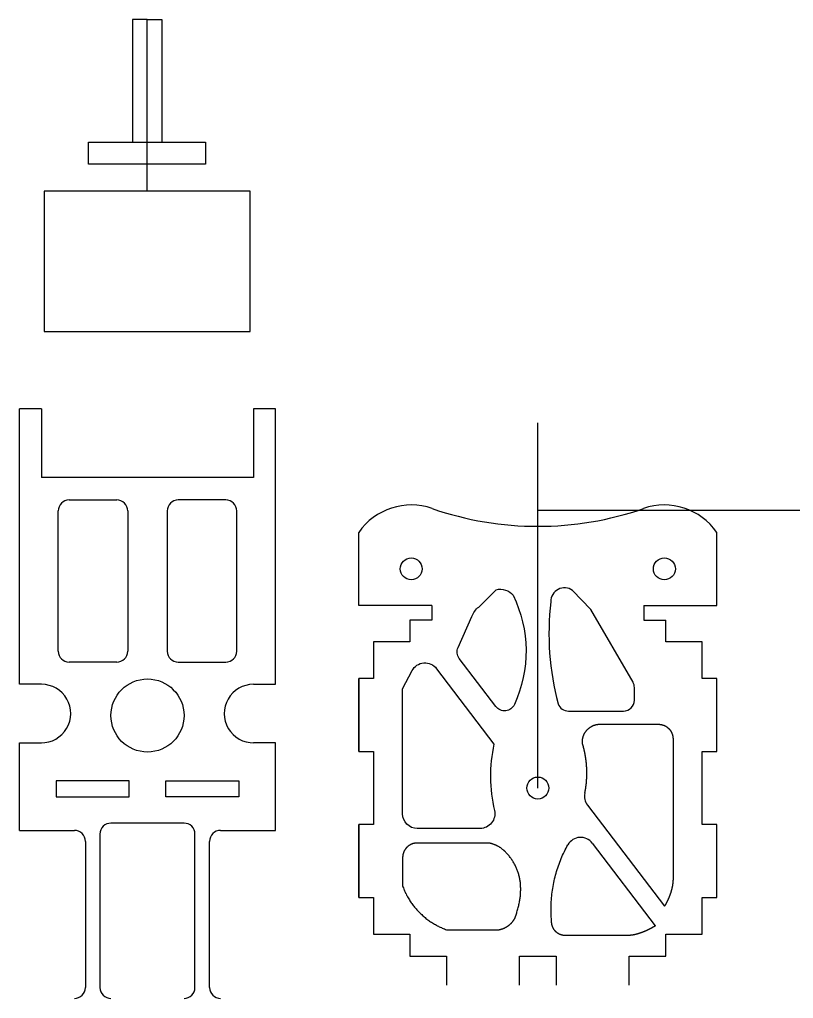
# Model space of a CAD drawing. Header units: millimetres. Extents: x 864 to 2914, y 1502 to 2002.
# Drawn here: x 2702.1 to 2808, y 1803.2 to 1937.2 of the extents above; entities that cross this region are included whole.
import ezdxf

# ---------------------------------------------------------------- set-up
doc = ezdxf.new("R2010")
doc.units = ezdxf.units.MM
doc.layers.add('1.5mm碳板', color=114, linetype='Continuous')
doc.layers.add('2mm航空层板', color=2, linetype='Continuous')

msp = doc.modelspace()

# ---------------------------------------------------------------- linework, layer by layer
for p, q in [((2719.52, 1937.17), (2717.52, 1937.17)), ((2717.52, 1937.17), (2717.52, 1920.37)), ((2719.52, 1913.67), (2719.52, 1937.17)), ((2719.52, 1920.37), (2719.52, 1937.17)), ((2719.52, 1937.17), (2721.52, 1937.17)), ((2721.52, 1937.17), (2721.52, 1920.37)), ((2711.52, 1917.37), (2711.52, 1920.37)), ((2711.52, 1920.37), (2719.52, 1920.37)), ((2719.52, 1913.67), (2719.52, 1920.37)), ((2719.52, 1920.37), (2727.52, 1920.37)), ((2727.52, 1920.37), (2727.52, 1917.37)), ((2727.52, 1917.37), (2711.52, 1917.37)), ((2733.62, 1913.67), (2705.42, 1913.67)), ((2705.42, 1913.67), (2705.42, 1894.47)), ((2733.62, 1913.67), (2719.52, 1913.67)), ((2733.62, 1894.47), (2733.62, 1913.67)), ((2705.42, 1894.47), (2733.62, 1894.47)), ((2772.98, 1831.98), (2772.98, 1881.98))]:
    msp.add_line(p, q)
at = {"layer": '1.5mm碳板'}
msp.add_line((2824.51, 1869.97), (2772.98, 1869.97), dxfattribs=at)
at = {"layer": '2mm航空层板'}
for p, q in [((2702.07, 1846.18), (2702.07, 1883.91)), ((2705.07, 1883.91), (2702.07, 1883.91)), ((2705.07, 1883.91), (2705.07, 1874.51)), ((2737.07, 1883.91), (2734.07, 1883.91)), ((2734.07, 1883.91), (2734.07, 1874.51)), ((2737.07, 1846.18), (2737.07, 1883.91)), ((2734.07, 1874.51), (2705.07, 1874.51)), ((2708.86, 1871.41), (2715.36, 1871.41)), ((2730.28, 1871.41), (2723.78, 1871.41)), ((2707.36, 1850.71), (2707.36, 1869.91)), ((2716.86, 1869.91), (2716.86, 1850.71)), ((2722.28, 1869.91), (2722.28, 1850.71)), ((2731.78, 1850.71), (2731.78, 1869.91)), ((2748.48, 1856.98), (2748.48, 1866.98)), ((2748.48, 1856.98), (2748.48, 1866.98)), ((2797.48, 1856.98), (2797.48, 1866.98)), ((2702.07, 1856.18), (2702.07, 1856.18)), ((2702.07, 1856.18), (2702.07, 1856.18)), ((2737.07, 1856.18), (2737.07, 1856.18)), ((2758.48, 1856.98), (2748.48, 1856.98)), ((2758.48, 1856.98), (2758.48, 1854.98)), ((2787.48, 1856.98), (2797.48, 1856.98)), ((2787.48, 1856.98), (2787.48, 1854.98)), ((2758.48, 1854.98), (2755.48, 1854.98)), ((2755.48, 1854.98), (2755.48, 1851.98)), ((2787.48, 1854.98), (2790.48, 1854.98)), ((2790.48, 1851.98), (2790.48, 1854.98)), ((2755.48, 1851.98), (2750.48, 1851.98)), ((2750.48, 1851.98), (2750.48, 1846.98)), ((2795.48, 1851.98), (2790.48, 1851.98)), ((2795.48, 1846.98), (2795.48, 1851.98)), ((2715.36, 1849.21), (2708.86, 1849.21)), ((2723.78, 1849.21), (2730.28, 1849.21)), ((2748.48, 1836.98), (2748.48, 1846.98)), ((2750.48, 1846.98), (2748.48, 1846.98)), ((2748.48, 1846.98), (2748.48, 1836.98)), ((2797.48, 1846.98), (2795.48, 1846.98)), ((2797.48, 1836.98), (2797.48, 1846.98)), ((2705.07, 1846.18), (2702.07, 1846.18)), ((2734.07, 1846.18), (2737.07, 1846.18)), ((2702.07, 1826.18), (2702.07, 1838.19)), ((2702.07, 1838.19), (2705.07, 1838.19)), ((2737.07, 1838.19), (2734.07, 1838.19)), ((2737.07, 1826.18), (2737.07, 1838.19)), ((2748.48, 1836.98), (2750.48, 1836.98)), ((2750.48, 1836.98), (2750.48, 1826.98)), ((2795.48, 1826.98), (2795.48, 1836.98)), ((2795.48, 1836.98), (2797.48, 1836.98)), ((2779.78, 1829.65), (2790.3, 1815.79)), ((2724.57, 1827.18), (2714.57, 1827.18)), ((2748.48, 1816.98), (2748.48, 1826.98)), ((2750.48, 1826.98), (2748.48, 1826.98)), ((2748.48, 1826.98), (2748.48, 1816.98)), ((2797.48, 1826.98), (2795.48, 1826.98)), ((2797.48, 1816.98), (2797.48, 1826.98)), ((2702.07, 1826.18), (2709.57, 1826.18)), ((2713.07, 1825.68), (2713.07, 1804.68)), ((2726.07, 1804.68), (2726.07, 1825.68)), ((2729.57, 1826.18), (2737.07, 1826.18)), ((2711.07, 1824.68), (2711.07, 1804.68)), ((2728.07, 1804.68), (2728.07, 1824.68)), ((2780.43, 1824.44), (2789.03, 1813.1)), ((2748.48, 1816.98), (2750.48, 1816.98)), ((2750.48, 1816.98), (2750.48, 1811.98)), ((2795.48, 1811.98), (2795.48, 1816.98)), ((2795.48, 1816.98), (2797.48, 1816.98)), ((2750.48, 1811.98), (2755.48, 1811.98)), ((2755.48, 1811.98), (2755.48, 1808.98)), ((2790.48, 1808.98), (2790.48, 1811.98)), ((2790.48, 1811.98), (2795.48, 1811.98)), ((2755.48, 1808.98), (2760.48, 1808.98)), ((2760.48, 1808.98), (2760.48, 1804.98)), ((2770.48, 1804.98), (2770.48, 1808.98)), ((2770.48, 1808.98), (2775.48, 1808.98)), ((2775.48, 1808.98), (2775.48, 1804.98)), ((2785.48, 1804.98), (2785.48, 1808.98)), ((2785.48, 1808.98), (2790.48, 1808.98))]:
    msp.add_line(p, q, dxfattribs=at)
for points in [[(2762.06, 1851.24), (2763.97, 1855.48, -0.14107), (2764.9, 1856.76), (2767.3, 1859.13, -0.299956), (2769.6, 1858.36, -0.224333), (2769.78, 1843.42, -0.566928), (2767.24, 1843.14), (2762.23, 1849.73, -0.274639)], [(2784.71, 1842.51, 0.414214), (2786.19, 1844), (2786.19, 1845.75, 0.124665), (2786.01, 1846.46), (2780.23, 1856.44), (2777.73, 1859.03, 0.620904), (2774.76, 1857.48, 0.09486), (2775.77, 1843.5, 0.317918), (2777.17, 1842.51)]]:
    msp.add_lwpolyline(points, format="xyb", close=True, dxfattribs=at)
msp.add_lwpolyline([(2766.98, 1837.99, 0.111225), (2767.04, 1828.9, -0.482738), (2765.09, 1826.45), (2756.48, 1826.45, -0.414214), (2754.48, 1828.45), (2754.48, 1845.58), (2755.77, 1848.05, -0.549131), (2759.14, 1848.32), (2766.98, 1837.99)], format="xyb", dxfattribs=at)
for points in [[(2707.07, 1832.98), (2707.07, 1830.78), (2717.07, 1830.78), (2717.07, 1832.98)], [(2732.07, 1832.98), (2732.07, 1830.78), (2722.07, 1830.78), (2722.07, 1832.98)]]:
    msp.add_lwpolyline(points, close=True, dxfattribs=at)
for points in [[(2779.08, 1838.11, 0), (2779.08, 1838.14, 0), (2779.08, 1838.17, 0), (2779.08, 1838.21, 0), (2779.08, 1838.24, 0), (2779.08, 1838.27, 0), (2779.08, 1838.31, 0), (2779.08, 1838.34, 0), (2779.08, 1838.37, 0), (2779.08, 1838.41, 0), (2779.08, 1838.44, 0), (2779.08, 1838.47, 0), (2779.09, 1838.51, 0), (2779.09, 1838.54, 0), (2779.09, 1838.57, 0), (2779.1, 1838.61, 0), (2779.1, 1838.64, 0), (2779.11, 1838.68, 0), (2779.11, 1838.71, 0), (2779.12, 1838.75, 0), (2779.13, 1838.78, 0), (2779.13, 1838.81, 0), (2779.14, 1838.85, 0), (2779.15, 1838.88, 0), (2779.16, 1838.92, 0), (2779.17, 1838.95, 0), (2779.18, 1838.99, 0), (2779.19, 1839.02, 0), (2779.2, 1839.06, 0), (2779.21, 1839.09, 0), (2779.23, 1839.12, 0), (2779.24, 1839.16, 0), (2779.25, 1839.19, 0), (2779.27, 1839.23, 0), (2779.28, 1839.26, 0), (2779.29, 1839.29, 0), (2779.31, 1839.33, 0), (2779.33, 1839.36, 0), (2779.34, 1839.39, 0), (2779.36, 1839.42, 0), (2779.38, 1839.46, 0), (2779.39, 1839.49, 0), (2779.41, 1839.52, 0), (2779.43, 1839.55, 0), (2779.45, 1839.59, 0), (2779.47, 1839.62, 0), (2779.49, 1839.65, 0), (2779.51, 1839.68, 0), (2779.54, 1839.71, 0), (2779.56, 1839.74, 0), (2779.58, 1839.77, 0), (2779.6, 1839.8, 0), (2779.63, 1839.83, 0), (2779.65, 1839.86, 0), (2779.67, 1839.89, 0), (2779.7, 1839.91, 0), (2779.72, 1839.94, 0), (2779.75, 1839.97, 0), (2779.78, 1840, 0), (2779.8, 1840.02, 0), (2779.83, 1840.05, 0), (2779.86, 1840.07, 0), (2779.88, 1840.1, 0), (2779.91, 1840.12, 0), (2779.94, 1840.15, 0), (2779.97, 1840.17, 0), (2780, 1840.19, 0), (2780.03, 1840.22, 0), (2780.06, 1840.24, 0), (2780.09, 1840.26, 0), (2780.12, 1840.28, 0), (2780.15, 1840.3, 0), (2780.18, 1840.32, 0), (2780.21, 1840.34, 0), (2780.24, 1840.36, 0), (2780.27, 1840.38, 0), (2780.3, 1840.4, 0), (2780.33, 1840.42, 0), (2780.37, 1840.44, 0), (2780.4, 1840.45, 0), (2780.43, 1840.47, 0), (2780.46, 1840.48, 0), (2780.49, 1840.5, 0), (2780.53, 1840.51, 0), (2780.56, 1840.53, 0), (2780.59, 1840.54, 0), (2780.62, 1840.55, 0), (2780.66, 1840.57, 0), (2780.69, 1840.58, 0), (2780.72, 1840.59, 0), (2780.76, 1840.6, 0), (2780.79, 1840.61, 0), (2780.82, 1840.62, 0), (2780.86, 1840.63, 0), (2780.89, 1840.64, 0), (2780.92, 1840.65, 0), (2780.95, 1840.66, 0), (2780.99, 1840.66, 0), (2781.02, 1840.67, 0), (2781.05, 1840.68, 0), (2781.08, 1840.68, 0), (2781.12, 1840.69, 0), (2781.15, 1840.69, 0), (2781.18, 1840.7, 0), (2781.21, 1840.7, 0), (2781.25, 1840.71, 0), (2781.28, 1840.71, 0), (2781.35, 1840.71, 0), (2781.47, 1840.71, 0), (2781.59, 1840.71, 0), (2781.71, 1840.71, 0), (2781.83, 1840.71, 0), (2781.95, 1840.71, 0), (2782.07, 1840.71, 0), (2782.19, 1840.71, 0), (2782.31, 1840.71, 0), (2782.43, 1840.71, 0), (2782.55, 1840.71, 0), (2782.67, 1840.71, 0), (2782.78, 1840.71, 0), (2782.9, 1840.71, 0), (2783.02, 1840.71, 0), (2783.14, 1840.71, 0), (2783.26, 1840.71, 0), (2783.38, 1840.71, 0), (2783.5, 1840.71, 0), (2783.62, 1840.71, 0), (2783.74, 1840.71, 0), (2783.86, 1840.71, 0), (2783.98, 1840.71, 0), (2784.1, 1840.71, 0), (2784.22, 1840.71, 0), (2784.34, 1840.71, 0), (2784.46, 1840.71, 0), (2784.58, 1840.71, 0), (2784.7, 1840.71, 0), (2784.81, 1840.71, 0), (2784.93, 1840.71, 0), (2785.05, 1840.71, 0), (2785.17, 1840.71, 0), (2785.29, 1840.71, 0), (2785.41, 1840.71, 0), (2785.53, 1840.71, 0), (2785.65, 1840.71, 0), (2785.77, 1840.71, 0), (2785.89, 1840.71, 0), (2786.01, 1840.71, 0), (2786.13, 1840.71, 0), (2786.25, 1840.71, 0), (2786.37, 1840.71, 0), (2786.49, 1840.71, 0), (2786.61, 1840.71, 0), (2786.73, 1840.71, 0), (2786.85, 1840.71, 0), (2786.96, 1840.71, 0), (2787.08, 1840.71, 0), (2787.2, 1840.71, 0), (2787.32, 1840.71, 0), (2787.44, 1840.71, 0), (2787.56, 1840.71, 0), (2787.68, 1840.71, 0), (2787.8, 1840.71, 0), (2787.92, 1840.71, 0), (2788.04, 1840.71, 0), (2788.16, 1840.71, 0), (2788.28, 1840.71, 0), (2788.4, 1840.71, 0), (2788.52, 1840.71, 0), (2788.64, 1840.71, 0), (2788.76, 1840.71, 0), (2788.88, 1840.71, 0), (2789, 1840.71, 0), (2789.11, 1840.71, 0), (2789.23, 1840.71, 0), (2789.35, 1840.71, 0), (2789.47, 1840.71, 0), (2789.51, 1840.71, 0), (2789.53, 1840.71, 0), (2789.56, 1840.71, 0), (2789.59, 1840.71, 0), (2789.62, 1840.71, 0), (2789.65, 1840.71, 0), (2789.68, 1840.7, 0), (2789.71, 1840.7, 0), (2789.74, 1840.7, 0), (2789.76, 1840.69, 0), (2789.79, 1840.69, 0), (2789.82, 1840.68, 0), (2789.85, 1840.68, 0), (2789.88, 1840.67, 0), (2789.91, 1840.67, 0), (2789.94, 1840.66, 0), (2789.97, 1840.65, 0), (2789.99, 1840.64, 0), (2790.02, 1840.64, 0), (2790.05, 1840.63, 0), (2790.08, 1840.62, 0), (2790.11, 1840.61, 0), (2790.14, 1840.6, 0), (2790.16, 1840.59, 0), (2790.19, 1840.58, 0), (2790.22, 1840.57, 0), (2790.25, 1840.56, 0), (2790.27, 1840.55, 0), (2790.3, 1840.54, 0), (2790.33, 1840.52, 0), (2790.35, 1840.51, 0), (2790.38, 1840.5, 0), (2790.41, 1840.48, 0), (2790.43, 1840.47, 0), (2790.46, 1840.46, 0), (2790.48, 1840.44, 0), (2790.51, 1840.43, 0), (2790.53, 1840.41, 0), (2790.56, 1840.4, 0), (2790.58, 1840.38, 0), (2790.61, 1840.36, 0), (2790.63, 1840.35, 0), (2790.66, 1840.33, 0), (2790.68, 1840.31, 0), (2790.7, 1840.29, 0), (2790.72, 1840.28, 0), (2790.75, 1840.26, 0), (2790.77, 1840.24, 0), (2790.79, 1840.22, 0), (2790.81, 1840.2, 0), (2790.83, 1840.18, 0), (2790.86, 1840.16, 0), (2790.88, 1840.14, 0), (2790.9, 1840.12, 0), (2790.92, 1840.1, 0), (2790.94, 1840.08, 0), (2790.96, 1840.06, 0), (2790.97, 1840.04, 0), (2790.99, 1840.02, 0), (2791.01, 1840, 0), (2791.03, 1839.97, 0), (2791.05, 1839.95, 0), (2791.07, 1839.93, 0), (2791.08, 1839.91, 0), (2791.1, 1839.88, 0), (2791.12, 1839.86, 0), (2791.13, 1839.83, 0), (2791.15, 1839.81, 0), (2791.17, 1839.79, 0), (2791.18, 1839.76, 0), (2791.2, 1839.74, 0), (2791.21, 1839.71, 0), (2791.23, 1839.68, 0), (2791.24, 1839.66, 0), (2791.25, 1839.63, 0), (2791.27, 1839.61, 0), (2791.28, 1839.58, 0), (2791.29, 1839.55, 0), (2791.31, 1839.53, 0), (2791.32, 1839.5, 0), (2791.33, 1839.47, 0), (2791.34, 1839.44, 0), (2791.35, 1839.42, 0), (2791.36, 1839.39, 0), (2791.37, 1839.36, 0), (2791.38, 1839.33, 0), (2791.39, 1839.3, 0), (2791.4, 1839.28, 0), (2791.41, 1839.25, 0), (2791.41, 1839.22, 0), (2791.42, 1839.19, 0), (2791.43, 1839.16, 0), (2791.43, 1839.13, 0), (2791.44, 1839.11, 0), (2791.45, 1839.08, 0), (2791.45, 1839.05, 0), (2791.46, 1839.02, 0), (2791.46, 1838.99, 0), (2791.46, 1838.96, 0), (2791.47, 1838.93, 0), (2791.47, 1838.9, 0), (2791.47, 1838.87, 0), (2791.47, 1838.85, 0), (2791.48, 1838.82, 0), (2791.48, 1838.79, 0), (2791.48, 1838.76, 0), (2791.48, 1838.73, 0), (2791.48, 1838.62, 0), (2791.48, 1838.34, 0), (2791.48, 1838.06, 0), (2791.48, 1837.78, 0), (2791.48, 1837.5, 0), (2791.48, 1837.22, 0), (2791.48, 1836.94, 0), (2791.48, 1836.66, 0), (2791.48, 1836.38, 0), (2791.48, 1836.1, 0), (2791.48, 1835.82, 0), (2791.48, 1835.54, 0), (2791.48, 1835.26, 0), (2791.48, 1834.98, 0), (2791.48, 1834.71, 0), (2791.48, 1834.43, 0), (2791.48, 1834.15, 0), (2791.48, 1833.87, 0), (2791.48, 1833.59, 0), (2791.48, 1833.31, 0), (2791.48, 1833.03, 0), (2791.48, 1832.75, 0), (2791.48, 1832.47, 0), (2791.48, 1832.19, 0), (2791.48, 1831.91, 0), (2791.48, 1831.63, 0), (2791.48, 1831.35, 0), (2791.48, 1831.07, 0), (2791.48, 1830.79, 0), (2791.48, 1830.51, 0), (2791.48, 1830.23, 0), (2791.48, 1829.95, 0), (2791.48, 1829.67, 0), (2791.48, 1829.39, 0), (2791.48, 1829.11, 0), (2791.48, 1828.83, 0), (2791.48, 1828.55, 0), (2791.48, 1828.27, 0), (2791.48, 1827.99, 0), (2791.48, 1827.71, 0), (2791.48, 1827.43, 0), (2791.48, 1827.15, 0), (2791.48, 1826.87, 0), (2791.48, 1826.59, 0), (2791.48, 1826.31, 0), (2791.48, 1826.03, 0), (2791.48, 1825.75, 0), (2791.48, 1825.47, 0), (2791.48, 1825.2, 0), (2791.48, 1824.92, 0), (2791.48, 1824.64, 0), (2791.48, 1824.36, 0), (2791.48, 1824.08, 0), (2791.48, 1823.8, 0), (2791.48, 1823.52, 0), (2791.48, 1823.24, 0), (2791.48, 1822.96, 0), (2791.48, 1822.68, 0), (2791.48, 1822.4, 0), (2791.48, 1822.12, 0), (2791.48, 1821.84, 0), (2791.48, 1821.56, 0), (2791.48, 1821.28, 0), (2791.48, 1821, 0), (2791.48, 1820.72, 0), (2791.48, 1820.44, 0), (2791.48, 1820.16, 0), (2791.48, 1819.88, 0), (2791.48, 1819.6, 0), (2791.48, 1819.54, 0), (2791.48, 1819.52, 0), (2791.48, 1819.51, 0), (2791.48, 1819.49, 0), (2791.48, 1819.48, 0), (2791.48, 1819.46, 0), (2791.48, 1819.45, 0), (2791.48, 1819.43, 0), (2791.48, 1819.42, 0), (2791.48, 1819.41, 0), (2791.48, 1819.39, 0), (2791.48, 1819.38, 0), (2791.48, 1819.36, 0), (2791.48, 1819.35, 0), (2791.47, 1819.33, 0), (2791.47, 1819.32, 0), (2791.47, 1819.3, 0), (2791.47, 1819.29, 0), (2791.47, 1819.27, 0), (2791.47, 1819.26, 0), (2791.47, 1819.25, 0), (2791.47, 1819.23, 0), (2791.47, 1819.22, 0), (2791.47, 1819.2, 0), (2791.47, 1819.19, 0), (2791.47, 1819.17, 0), (2791.46, 1819.16, 0), (2791.46, 1819.14, 0), (2791.46, 1819.13, 0), (2791.46, 1819.11, 0), (2791.46, 1819.1, 0), (2791.46, 1819.08, 0), (2791.46, 1819.07, 0), (2791.46, 1819.06, 0), (2791.45, 1819.04, 0), (2791.45, 1819.03, 0), (2791.45, 1819.01, 0), (2791.45, 1819, 0), (2791.45, 1818.98, 0), (2791.45, 1818.97, 0), (2791.45, 1818.95, 0), (2791.44, 1818.94, 0), (2791.44, 1818.92, 0), (2791.44, 1818.91, 0), (2791.44, 1818.9, 0), (2791.44, 1818.88, 0), (2791.44, 1818.87, 0), (2791.43, 1818.85, 0), (2791.43, 1818.84, 0), (2791.43, 1818.82, 0), (2791.43, 1818.81, 0), (2791.43, 1818.79, 0), (2791.42, 1818.78, 0), (2791.42, 1818.76, 0), (2791.42, 1818.75, 0), (2791.42, 1818.74, 0), (2791.42, 1818.72, 0), (2791.41, 1818.71, 0), (2791.41, 1818.69, 0), (2791.41, 1818.68, 0), (2791.41, 1818.66, 0), (2791.4, 1818.65, 0), (2791.4, 1818.63, 0), (2791.4, 1818.62, 0), (2791.4, 1818.61, 0), (2791.39, 1818.59, 0), (2791.39, 1818.58, 0), (2791.39, 1818.56, 0), (2791.39, 1818.55, 0), (2791.38, 1818.53, 0), (2791.38, 1818.52, 0), (2791.38, 1818.5, 0), (2791.38, 1818.49, 0), (2791.37, 1818.48, 0), (2791.37, 1818.46, 0), (2791.37, 1818.45, 0), (2791.36, 1818.43, 0), (2791.36, 1818.42, 0), (2791.36, 1818.4, 0), (2791.36, 1818.39, 0), (2791.35, 1818.37, 0), (2791.35, 1818.36, 0), (2791.35, 1818.35, 0), (2791.34, 1818.33, 0), (2791.34, 1818.32, 0), (2791.34, 1818.3, 0), (2791.33, 1818.29, 0), (2791.33, 1818.27, 0), (2791.33, 1818.26, 0), (2791.32, 1818.24, 0), (2791.32, 1818.23, 0), (2791.32, 1818.22, 0), (2791.31, 1818.2, 0), (2791.31, 1818.19, 0), (2791.31, 1818.17, 0), (2791.3, 1818.16, 0), (2791.3, 1818.14, 0), (2791.3, 1818.13, 0), (2791.29, 1818.12, 0), (2791.29, 1818.1, 0), (2791.29, 1818.09, 0), (2791.28, 1818.07, 0), (2791.28, 1818.06, 0), (2791.27, 1818.04, 0), (2791.27, 1818.03, 0), (2791.27, 1818.02, 0), (2791.26, 1818, 0), (2791.26, 1817.99, 0), (2791.25, 1817.97, 0), (2791.25, 1817.96, 0), (2791.25, 1817.94, 0), (2791.24, 1817.93, 0), (2791.24, 1817.92, 0), (2791.23, 1817.9, 0), (2791.23, 1817.89, 0), (2791.23, 1817.87, 0), (2791.22, 1817.86, 0), (2791.22, 1817.84, 0), (2791.21, 1817.83, 0), (2791.21, 1817.82, 0), (2791.21, 1817.8, 0), (2791.2, 1817.79, 0), (2791.2, 1817.77, 0), (2791.19, 1817.76, 0), (2791.19, 1817.74, 0), (2791.18, 1817.73, 0), (2791.18, 1817.72, 0), (2791.17, 1817.7, 0), (2791.17, 1817.69, 0), (2791.17, 1817.67, 0), (2791.16, 1817.66, 0), (2791.16, 1817.65, 0), (2791.15, 1817.63, 0), (2791.15, 1817.62, 0), (2791.14, 1817.6, 0), (2791.14, 1817.59, 0), (2791.13, 1817.57, 0), (2791.13, 1817.56, 0), (2791.12, 1817.55, 0), (2791.12, 1817.53, 0), (2791.11, 1817.52, 0), (2791.11, 1817.5, 0), (2791.1, 1817.49, 0), (2791.1, 1817.48, 0), (2791.09, 1817.46, 0), (2791.09, 1817.45, 0), (2791.08, 1817.43, 0), (2791.08, 1817.42, 0), (2791.07, 1817.41, 0), (2791.07, 1817.39, 0), (2791.06, 1817.38, 0), (2791.06, 1817.36, 0), (2791.05, 1817.35, 0), (2791.05, 1817.34, 0), (2791.04, 1817.32, 0), (2791.04, 1817.31, 0), (2791.03, 1817.29, 0), (2791.03, 1817.28, 0), (2791.02, 1817.27, 0), (2791.02, 1817.25, 0), (2791.01, 1817.24, 0), (2791.01, 1817.22, 0), (2791, 1817.21, 0), (2791, 1817.2, 0), (2790.99, 1817.18, 0), (2790.98, 1817.17, 0), (2790.98, 1817.16, 0), (2790.97, 1817.14, 0), (2790.97, 1817.13, 0), (2790.96, 1817.11, 0), (2790.96, 1817.1, 0), (2790.95, 1817.09, 0), (2790.95, 1817.07, 0), (2790.94, 1817.06, 0), (2790.93, 1817.04, 0), (2790.93, 1817.03, 0), (2790.92, 1817.02, 0), (2790.92, 1817, 0), (2790.91, 1816.99, 0), (2790.91, 1816.98, 0), (2790.9, 1816.96, 0), (2790.89, 1816.95, 0), (2790.89, 1816.93, 0), (2790.88, 1816.92, 0), (2790.88, 1816.91, 0), (2790.87, 1816.89, 0), (2790.86, 1816.88, 0), (2790.86, 1816.87, 0), (2790.85, 1816.85, 0), (2790.85, 1816.84, 0), (2790.84, 1816.83, 0), (2790.83, 1816.81, 0), (2790.83, 1816.8, 0), (2790.82, 1816.78, 0), (2790.82, 1816.77, 0), (2790.81, 1816.76, 0), (2790.8, 1816.74, 0), (2790.8, 1816.73, 0), (2790.79, 1816.72, 0), (2790.78, 1816.7, 0), (2790.78, 1816.69, 0), (2790.77, 1816.68, 0), (2790.77, 1816.66, 0), (2790.76, 1816.65, 0), (2790.75, 1816.64, 0), (2790.75, 1816.62, 0), (2790.74, 1816.61, 0), (2790.73, 1816.59, 0), (2790.73, 1816.58, 0), (2790.72, 1816.57, 0), (2790.71, 1816.55, 0), (2790.71, 1816.54, 0), (2790.7, 1816.53, 0), (2790.69, 1816.51, 0), (2790.69, 1816.5, 0), (2790.68, 1816.49, 0), (2790.68, 1816.47, 0), (2790.67, 1816.46, 0), (2790.66, 1816.45, 0), (2790.66, 1816.43, 0), (2790.65, 1816.42, 0), (2790.64, 1816.41, 0), (2790.64, 1816.39, 0), (2790.63, 1816.38, 0), (2790.62, 1816.37, 0), (2790.61, 1816.35, 0), (2790.61, 1816.34, 0), (2790.6, 1816.33, 0), (2790.59, 1816.31, 0), (2790.59, 1816.3, 0), (2790.58, 1816.29, 0), (2790.57, 1816.28, 0), (2790.57, 1816.26, 0), (2790.56, 1816.25, 0), (2790.55, 1816.24, 0), (2790.55, 1816.22, 0), (2790.54, 1816.21, 0), (2790.53, 1816.2, 0), (2790.53, 1816.18, 0), (2790.52, 1816.17, 0), (2790.51, 1816.16, 0), (2790.5, 1816.14, 0), (2790.5, 1816.13, 0), (2790.49, 1816.12, 0), (2790.48, 1816.1, 0), (2790.48, 1816.09, 0), (2790.47, 1816.08, 0), (2790.46, 1816.07, 0), (2790.45, 1816.05, 0), (2790.45, 1816.04, 0), (2790.44, 1816.03, 0), (2790.43, 1816.01, 0), (2790.43, 1816, 0), (2790.42, 1815.99, 0), (2790.41, 1815.98, 0), (2790.4, 1815.96, 0), (2790.4, 1815.95, 0), (2790.39, 1815.94, 0), (2790.38, 1815.92, 0), (2790.37, 1815.91, 0), (2790.37, 1815.9, 0), (2790.36, 1815.89, 0), (2790.35, 1815.87, 0), (2790.34, 1815.86, 0), (2790.34, 1815.85, 0), (2790.33, 1815.83, 0), (2790.32, 1815.82, 0), (2790.3, 1815.79, 0)], [(2779.41, 1831.26, 0), (2779.42, 1831.31, 0), (2779.43, 1831.37, 0), (2779.44, 1831.42, 0), (2779.45, 1831.47, 0), (2779.46, 1831.53, 0), (2779.47, 1831.58, 0), (2779.48, 1831.64, 0), (2779.49, 1831.69, 0), (2779.5, 1831.75, 0), (2779.51, 1831.8, 0), (2779.52, 1831.86, 0), (2779.53, 1831.91, 0), (2779.54, 1831.97, 0), (2779.54, 1832.02, 0), (2779.55, 1832.08, 0), (2779.56, 1832.13, 0), (2779.57, 1832.18, 0), (2779.57, 1832.24, 0), (2779.58, 1832.29, 0), (2779.59, 1832.35, 0), (2779.59, 1832.4, 0), (2779.6, 1832.46, 0), (2779.61, 1832.51, 0), (2779.61, 1832.57, 0), (2779.62, 1832.62, 0), (2779.62, 1832.68, 0), (2779.63, 1832.73, 0), (2779.63, 1832.79, 0), (2779.64, 1832.84, 0), (2779.64, 1832.9, 0), (2779.65, 1832.95, 0), (2779.65, 1833.01, 0), (2779.66, 1833.07, 0), (2779.66, 1833.12, 0), (2779.66, 1833.18, 0), (2779.67, 1833.23, 0), (2779.67, 1833.29, 0), (2779.67, 1833.34, 0), (2779.67, 1833.4, 0), (2779.68, 1833.45, 0), (2779.68, 1833.51, 0), (2779.68, 1833.56, 0), (2779.68, 1833.62, 0), (2779.68, 1833.67, 0), (2779.69, 1833.73, 0), (2779.69, 1833.78, 0), (2779.69, 1833.84, 0), (2779.69, 1833.89, 0), (2779.69, 1833.95, 0), (2779.69, 1834, 0), (2779.69, 1834.06, 0), (2779.69, 1834.11, 0), (2779.69, 1834.17, 0), (2779.69, 1834.22, 0), (2779.69, 1834.28, 0), (2779.69, 1834.33, 0), (2779.68, 1834.39, 0), (2779.68, 1834.44, 0), (2779.68, 1834.5, 0), (2779.68, 1834.55, 0), (2779.68, 1834.61, 0), (2779.67, 1834.66, 0), (2779.67, 1834.72, 0), (2779.67, 1834.77, 0), (2779.67, 1834.83, 0), (2779.66, 1834.88, 0), (2779.66, 1834.94, 0), (2779.66, 1834.99, 0), (2779.65, 1835.05, 0), (2779.65, 1835.1, 0), (2779.64, 1835.15, 0), (2779.64, 1835.21, 0), (2779.63, 1835.26, 0), (2779.63, 1835.32, 0), (2779.62, 1835.37, 0), (2779.62, 1835.43, 0), (2779.61, 1835.48, 0), (2779.61, 1835.53, 0), (2779.6, 1835.59, 0), (2779.6, 1835.64, 0), (2779.59, 1835.7, 0), (2779.58, 1835.75, 0), (2779.58, 1835.8, 0), (2779.57, 1835.86, 0), (2779.56, 1835.91, 0), (2779.56, 1835.97, 0), (2779.55, 1836.02, 0), (2779.54, 1836.07, 0), (2779.53, 1836.13, 0), (2779.52, 1836.18, 0), (2779.52, 1836.23, 0), (2779.51, 1836.29, 0), (2779.5, 1836.34, 0), (2779.49, 1836.39, 0), (2779.48, 1836.45, 0), (2779.47, 1836.5, 0), (2779.46, 1836.55, 0), (2779.45, 1836.61, 0), (2779.44, 1836.66, 0), (2779.43, 1836.71, 0), (2779.42, 1836.77, 0), (2779.41, 1836.82, 0), (2779.4, 1836.87, 0), (2779.39, 1836.92, 0), (2779.38, 1836.98, 0), (2779.37, 1837.03, 0), (2779.35, 1837.08, 0), (2779.34, 1837.13, 0), (2779.33, 1837.19, 0), (2779.32, 1837.24, 0), (2779.31, 1837.29, 0), (2779.29, 1837.34, 0), (2779.28, 1837.39, 0), (2779.27, 1837.45, 0), (2779.25, 1837.5, 0), (2779.24, 1837.55, 0), (2779.23, 1837.6, 0), (2779.21, 1837.65, 0), (2779.2, 1837.7, 0), (2779.19, 1837.75, 0), (2779.17, 1837.81, 0), (2779.16, 1837.86, 0), (2779.14, 1837.91, 0), (2779.13, 1837.96, 0), (2779.11, 1838.01, 0), (2779.1, 1838.06, 0), (2779.08, 1838.11, 0)], [(2754.48, 1818.58, 0), (2754.53, 1818.44, 0), (2754.59, 1818.3, 0), (2754.64, 1818.16, 0), (2754.7, 1818.03, 0), (2754.76, 1817.89, 0), (2754.82, 1817.75, 0), (2754.89, 1817.61, 0), (2754.96, 1817.48, 0), (2755.03, 1817.34, 0), (2755.1, 1817.21, 0), (2755.17, 1817.08, 0), (2755.25, 1816.94, 0), (2755.33, 1816.81, 0), (2755.41, 1816.68, 0), (2755.49, 1816.55, 0), (2755.58, 1816.42, 0), (2755.67, 1816.29, 0), (2755.75, 1816.17, 0), (2755.85, 1816.04, 0), (2755.94, 1815.92, 0), (2756.03, 1815.79, 0), (2756.13, 1815.67, 0), (2756.23, 1815.55, 0), (2756.33, 1815.43, 0), (2756.44, 1815.32, 0), (2756.54, 1815.2, 0), (2756.65, 1815.09, 0), (2756.76, 1814.98, 0), (2756.87, 1814.87, 0), (2756.98, 1814.76, 0), (2757.09, 1814.65, 0), (2757.21, 1814.55, 0), (2757.32, 1814.44, 0), (2757.44, 1814.34, 0), (2757.56, 1814.24, 0), (2757.68, 1814.14, 0), (2757.81, 1814.05, 0), (2757.93, 1813.96, 0), (2758.05, 1813.86, 0), (2758.18, 1813.77, 0), (2758.31, 1813.69, 0), (2758.44, 1813.6, 0), (2758.57, 1813.52, 0), (2758.7, 1813.44, 0), (2758.83, 1813.36, 0), (2758.96, 1813.28, 0), (2759.1, 1813.21, 0), (2759.23, 1813.14, 0), (2759.37, 1813.07, 0), (2759.5, 1813, 0), (2759.64, 1812.93, 0), (2759.78, 1812.87, 0), (2759.91, 1812.81, 0), (2760.05, 1812.75, 0), (2760.19, 1812.69, 0), (2760.33, 1812.64, 0), (2760.47, 1812.59, 0), (2760.58, 1812.58, 0), (2760.69, 1812.58, 0), (2760.8, 1812.58, 0), (2760.91, 1812.58, 0), (2761.02, 1812.58, 0), (2761.13, 1812.58, 0), (2761.23, 1812.58, 0), (2761.34, 1812.58, 0), (2761.45, 1812.58, 0), (2761.56, 1812.58, 0), (2761.67, 1812.58, 0), (2761.78, 1812.58, 0), (2761.89, 1812.58, 0), (2762, 1812.58, 0), (2762.11, 1812.58, 0), (2762.22, 1812.58, 0), (2762.32, 1812.58, 0), (2762.43, 1812.58, 0), (2762.54, 1812.58, 0), (2762.65, 1812.58, 0), (2762.76, 1812.58, 0), (2762.87, 1812.58, 0), (2762.98, 1812.58, 0), (2763.09, 1812.58, 0), (2763.2, 1812.58, 0), (2763.31, 1812.58, 0), (2763.41, 1812.58, 0), (2763.52, 1812.58, 0), (2763.63, 1812.58, 0), (2763.74, 1812.58, 0), (2763.85, 1812.58, 0), (2763.96, 1812.58, 0), (2764.07, 1812.58, 0), (2764.18, 1812.58, 0), (2764.29, 1812.58, 0), (2764.4, 1812.58, 0), (2764.5, 1812.58, 0), (2764.61, 1812.58, 0), (2764.72, 1812.58, 0), (2764.83, 1812.58, 0), (2764.94, 1812.58, 0), (2765.05, 1812.58, 0), (2765.16, 1812.58, 0), (2765.27, 1812.58, 0), (2765.38, 1812.58, 0), (2765.49, 1812.58, 0), (2765.6, 1812.58, 0), (2765.7, 1812.58, 0), (2765.81, 1812.58, 0), (2765.92, 1812.58, 0), (2766.03, 1812.58, 0), (2766.14, 1812.58, 0), (2766.25, 1812.58, 0), (2766.36, 1812.58, 0), (2766.47, 1812.58, 0), (2766.58, 1812.58, 0), (2766.69, 1812.58, 0), (2766.79, 1812.58, 0), (2766.9, 1812.58, 0), (2767.01, 1812.58, 0), (2767.12, 1812.58, 0), (2767.23, 1812.58, 0), (2767.34, 1812.58, 0), (2767.45, 1812.58, 0), (2767.56, 1812.58, 0), (2767.63, 1812.59, 0), (2767.68, 1812.59, 0), (2767.72, 1812.6, 0), (2767.76, 1812.61, 0), (2767.81, 1812.62, 0), (2767.85, 1812.63, 0), (2767.89, 1812.64, 0), (2767.94, 1812.65, 0), (2767.98, 1812.66, 0), (2768.02, 1812.67, 0), (2768.06, 1812.69, 0), (2768.11, 1812.7, 0), (2768.15, 1812.72, 0), (2768.19, 1812.73, 0), (2768.24, 1812.75, 0), (2768.28, 1812.76, 0), (2768.32, 1812.78, 0), (2768.36, 1812.8, 0), (2768.41, 1812.82, 0), (2768.45, 1812.84, 0), (2768.49, 1812.86, 0), (2768.53, 1812.88, 0), (2768.57, 1812.9, 0), (2768.61, 1812.92, 0), (2768.65, 1812.94, 0), (2768.69, 1812.97, 0), (2768.73, 1812.99, 0), (2768.77, 1813.02, 0), (2768.81, 1813.04, 0), (2768.85, 1813.07, 0), (2768.89, 1813.09, 0), (2768.93, 1813.12, 0), (2768.97, 1813.15, 0), (2769.01, 1813.18, 0), (2769.04, 1813.21, 0), (2769.08, 1813.24, 0), (2769.12, 1813.27, 0), (2769.15, 1813.3, 0), (2769.19, 1813.33, 0), (2769.22, 1813.36, 0), (2769.26, 1813.4, 0), (2769.29, 1813.43, 0), (2769.32, 1813.46, 0), (2769.36, 1813.5, 0), (2769.39, 1813.53, 0), (2769.42, 1813.57, 0), (2769.45, 1813.6, 0), (2769.48, 1813.64, 0), (2769.51, 1813.68, 0), (2769.54, 1813.71, 0), (2769.57, 1813.75, 0), (2769.6, 1813.79, 0), (2769.62, 1813.83, 0), (2769.65, 1813.86, 0), (2769.68, 1813.9, 0), (2769.7, 1813.94, 0), (2769.73, 1813.98, 0), (2769.75, 1814.02, 0), (2769.77, 1814.06, 0), (2769.8, 1814.1, 0), (2769.82, 1814.14, 0), (2769.84, 1814.18, 0), (2769.86, 1814.23, 0), (2769.88, 1814.27, 0), (2769.9, 1814.31, 0), (2769.92, 1814.35, 0), (2769.94, 1814.39, 0), (2769.95, 1814.43, 0), (2769.97, 1814.48, 0), (2769.98, 1814.52, 0), (2770, 1814.56, 0), (2770.01, 1814.6, 0), (2770.03, 1814.64, 0), (2770.04, 1814.69, 0), (2770.05, 1814.73, 0), (2770.07, 1814.77, 0), (2770.08, 1814.81, 0), (2770.09, 1814.86, 0), (2770.1, 1814.9, 0), (2770.13, 1815.01, 0), (2770.17, 1815.16, 0), (2770.22, 1815.31, 0), (2770.26, 1815.46, 0), (2770.3, 1815.61, 0), (2770.33, 1815.75, 0), (2770.37, 1815.9, 0), (2770.4, 1816.05, 0), (2770.43, 1816.19, 0), (2770.46, 1816.34, 0), (2770.49, 1816.48, 0), (2770.51, 1816.62, 0), (2770.53, 1816.76, 0), (2770.55, 1816.91, 0), (2770.57, 1817.05, 0), (2770.59, 1817.18, 0), (2770.6, 1817.32, 0), (2770.61, 1817.46, 0), (2770.62, 1817.6, 0), (2770.63, 1817.73, 0), (2770.63, 1817.87, 0), (2770.64, 1818, 0), (2770.64, 1818.14, 0), (2770.64, 1818.27, 0), (2770.63, 1818.4, 0), (2770.63, 1818.53, 0), (2770.62, 1818.66, 0), (2770.61, 1818.79, 0), (2770.6, 1818.92, 0), (2770.59, 1819.05, 0), (2770.57, 1819.18, 0), (2770.55, 1819.3, 0), (2770.53, 1819.43, 0), (2770.51, 1819.55, 0), (2770.49, 1819.67, 0), (2770.46, 1819.8, 0), (2770.43, 1819.92, 0), (2770.4, 1820.04, 0), (2770.37, 1820.16, 0), (2770.33, 1820.28, 0), (2770.3, 1820.4, 0), (2770.26, 1820.52, 0), (2770.22, 1820.63, 0), (2770.17, 1820.75, 0), (2770.13, 1820.86, 0), (2770.08, 1820.98, 0), (2770.03, 1821.09, 0), (2769.98, 1821.2, 0), (2769.93, 1821.32, 0), (2769.87, 1821.43, 0), (2769.81, 1821.54, 0), (2769.75, 1821.65, 0), (2769.69, 1821.75, 0), (2769.63, 1821.86, 0), (2769.56, 1821.97, 0), (2769.49, 1822.08, 0), (2769.42, 1822.18, 0), (2769.35, 1822.28, 0), (2769.28, 1822.39, 0), (2769.2, 1822.49, 0), (2769.12, 1822.59, 0), (2769.04, 1822.69, 0), (2768.96, 1822.79, 0), (2768.87, 1822.89, 0), (2768.79, 1822.99, 0), (2768.7, 1823.08, 0), (2768.66, 1823.13, 0), (2768.61, 1823.18, 0), (2768.57, 1823.23, 0), (2768.52, 1823.27, 0), (2768.47, 1823.32, 0), (2768.43, 1823.36, 0), (2768.38, 1823.41, 0), (2768.33, 1823.45, 0), (2768.28, 1823.5, 0), (2768.22, 1823.54, 0), (2768.17, 1823.58, 0), (2768.12, 1823.62, 0), (2768.07, 1823.66, 0), (2768.01, 1823.7, 0), (2767.96, 1823.74, 0), (2767.9, 1823.78, 0), (2767.85, 1823.82, 0), (2767.79, 1823.85, 0), (2767.73, 1823.89, 0), (2767.67, 1823.93, 0), (2767.62, 1823.96, 0), (2767.56, 1823.99, 0), (2767.5, 1824.02, 0), (2767.44, 1824.06, 0), (2767.38, 1824.09, 0), (2767.32, 1824.11, 0), (2767.26, 1824.14, 0), (2767.19, 1824.17, 0), (2767.13, 1824.2, 0), (2767.07, 1824.22, 0), (2767.01, 1824.25, 0), (2766.95, 1824.27, 0), (2766.88, 1824.29, 0), (2766.82, 1824.31, 0), (2766.76, 1824.33, 0), (2766.69, 1824.35, 0), (2766.63, 1824.37, 0), (2766.56, 1824.39, 0), (2766.5, 1824.41, 0), (2766.44, 1824.42, 0), (2766.37, 1824.44, 0), (2766.31, 1824.45, 0), (2766.18, 1824.45, 0), (2766.03, 1824.45, 0), (2765.88, 1824.45, 0), (2765.73, 1824.45, 0), (2765.58, 1824.45, 0), (2765.43, 1824.45, 0), (2765.28, 1824.45, 0), (2765.13, 1824.45, 0), (2764.98, 1824.45, 0), (2764.83, 1824.45, 0), (2764.68, 1824.45, 0), (2764.53, 1824.45, 0), (2764.38, 1824.45, 0), (2764.23, 1824.45, 0), (2764.08, 1824.45, 0), (2763.93, 1824.45, 0), (2763.78, 1824.45, 0), (2763.63, 1824.45, 0), (2763.48, 1824.45, 0), (2763.33, 1824.45, 0), (2763.18, 1824.45, 0), (2763.03, 1824.45, 0), (2762.88, 1824.45, 0), (2762.73, 1824.45, 0), (2762.58, 1824.45, 0), (2762.43, 1824.45, 0), (2762.28, 1824.45, 0), (2762.14, 1824.45, 0), (2761.99, 1824.45, 0), (2761.84, 1824.45, 0), (2761.69, 1824.45, 0), (2761.54, 1824.45, 0), (2761.39, 1824.45, 0), (2761.24, 1824.45, 0), (2761.09, 1824.45, 0), (2760.94, 1824.45, 0), (2760.79, 1824.45, 0), (2760.64, 1824.45, 0), (2760.49, 1824.45, 0), (2760.34, 1824.45, 0), (2760.19, 1824.45, 0), (2760.04, 1824.45, 0), (2759.89, 1824.45, 0), (2759.74, 1824.45, 0), (2759.59, 1824.45, 0), (2759.44, 1824.45, 0), (2759.29, 1824.45, 0), (2759.14, 1824.45, 0), (2758.99, 1824.45, 0), (2758.84, 1824.45, 0), (2758.69, 1824.45, 0), (2758.54, 1824.45, 0), (2758.39, 1824.45, 0), (2758.24, 1824.45, 0), (2758.09, 1824.45, 0), (2757.94, 1824.45, 0), (2757.79, 1824.45, 0), (2757.64, 1824.45, 0), (2757.49, 1824.45, 0), (2757.34, 1824.45, 0), (2757.19, 1824.45, 0), (2757.04, 1824.45, 0), (2756.89, 1824.45, 0), (2756.74, 1824.45, 0), (2756.59, 1824.45, 0), (2756.47, 1824.45, 0), (2756.44, 1824.45, 0), (2756.42, 1824.45, 0), (2756.39, 1824.45, 0), (2756.36, 1824.45, 0), (2756.33, 1824.45, 0), (2756.3, 1824.44, 0), (2756.28, 1824.44, 0), (2756.25, 1824.44, 0), (2756.22, 1824.44, 0), (2756.19, 1824.43, 0), (2756.16, 1824.43, 0), (2756.13, 1824.42, 0), (2756.1, 1824.42, 0), (2756.07, 1824.41, 0), (2756.05, 1824.4, 0), (2756.02, 1824.4, 0), (2755.99, 1824.39, 0), (2755.96, 1824.38, 0), (2755.93, 1824.38, 0), (2755.9, 1824.37, 0), (2755.87, 1824.36, 0), (2755.84, 1824.35, 0), (2755.81, 1824.34, 0), (2755.78, 1824.33, 0), (2755.76, 1824.32, 0), (2755.73, 1824.31, 0), (2755.7, 1824.29, 0), (2755.67, 1824.28, 0), (2755.64, 1824.27, 0), (2755.61, 1824.26, 0), (2755.58, 1824.24, 0), (2755.56, 1824.23, 0), (2755.53, 1824.21, 0), (2755.5, 1824.2, 0), (2755.47, 1824.18, 0), (2755.45, 1824.17, 0), (2755.42, 1824.15, 0), (2755.39, 1824.13, 0), (2755.37, 1824.11, 0), (2755.34, 1824.1, 0), (2755.31, 1824.08, 0), (2755.29, 1824.06, 0), (2755.26, 1824.04, 0), (2755.24, 1824.02, 0), (2755.21, 1824, 0), (2755.19, 1823.98, 0), (2755.16, 1823.96, 0), (2755.14, 1823.94, 0), (2755.11, 1823.91, 0), (2755.09, 1823.89, 0), (2755.07, 1823.87, 0), (2755.05, 1823.85, 0), (2755.02, 1823.82, 0), (2755, 1823.8, 0), (2754.98, 1823.78, 0), (2754.96, 1823.75, 0), (2754.94, 1823.73, 0), (2754.92, 1823.7, 0), (2754.9, 1823.68, 0), (2754.88, 1823.65, 0), (2754.86, 1823.63, 0), (2754.84, 1823.6, 0), (2754.82, 1823.57, 0), (2754.81, 1823.55, 0), (2754.79, 1823.52, 0), (2754.77, 1823.49, 0), (2754.75, 1823.47, 0), (2754.74, 1823.44, 0), (2754.72, 1823.41, 0), (2754.71, 1823.38, 0), (2754.69, 1823.35, 0), (2754.68, 1823.33, 0), (2754.67, 1823.3, 0), (2754.65, 1823.27, 0), (2754.64, 1823.24, 0), (2754.63, 1823.21, 0), (2754.62, 1823.18, 0), (2754.61, 1823.16, 0), (2754.6, 1823.13, 0), (2754.59, 1823.1, 0), (2754.58, 1823.07, 0), (2754.57, 1823.04, 0), (2754.56, 1823.01, 0), (2754.55, 1822.98, 0), (2754.54, 1822.95, 0), (2754.54, 1822.92, 0), (2754.53, 1822.89, 0), (2754.52, 1822.87, 0), (2754.52, 1822.84, 0), (2754.51, 1822.81, 0), (2754.51, 1822.78, 0), (2754.5, 1822.75, 0), (2754.5, 1822.72, 0), (2754.49, 1822.69, 0), (2754.49, 1822.66, 0), (2754.49, 1822.64, 0), (2754.49, 1822.61, 0), (2754.48, 1822.58, 0), (2754.48, 1822.55, 0), (2754.48, 1822.52, 0), (2754.48, 1822.5, 0), (2754.48, 1822.47, 0), (2754.48, 1822.43, 0), (2754.48, 1822.37, 0), (2754.48, 1822.31, 0), (2754.48, 1822.25, 0), (2754.48, 1822.19, 0), (2754.48, 1822.13, 0), (2754.48, 1822.07, 0), (2754.48, 1822.01, 0), (2754.48, 1821.95, 0), (2754.48, 1821.89, 0), (2754.48, 1821.83, 0), (2754.48, 1821.78, 0), (2754.48, 1821.72, 0), (2754.48, 1821.66, 0), (2754.48, 1821.6, 0), (2754.48, 1821.54, 0), (2754.48, 1821.48, 0), (2754.48, 1821.42, 0), (2754.48, 1821.36, 0), (2754.48, 1821.3, 0), (2754.48, 1821.24, 0), (2754.48, 1821.18, 0), (2754.48, 1821.12, 0), (2754.48, 1821.07, 0), (2754.48, 1821.01, 0), (2754.48, 1820.95, 0), (2754.48, 1820.89, 0), (2754.48, 1820.83, 0), (2754.48, 1820.77, 0), (2754.48, 1820.71, 0), (2754.48, 1820.65, 0), (2754.48, 1820.59, 0), (2754.48, 1820.53, 0), (2754.48, 1820.47, 0), (2754.48, 1820.42, 0), (2754.48, 1820.36, 0), (2754.48, 1820.3, 0), (2754.48, 1820.24, 0), (2754.48, 1820.18, 0), (2754.48, 1820.12, 0), (2754.48, 1820.06, 0), (2754.48, 1820, 0), (2754.48, 1819.94, 0), (2754.48, 1819.88, 0), (2754.48, 1819.82, 0), (2754.48, 1819.76, 0), (2754.48, 1819.71, 0), (2754.48, 1819.65, 0), (2754.48, 1819.59, 0), (2754.48, 1819.53, 0), (2754.48, 1819.47, 0), (2754.48, 1819.41, 0), (2754.48, 1819.35, 0), (2754.48, 1819.29, 0), (2754.48, 1819.23, 0), (2754.48, 1819.17, 0), (2754.48, 1819.11, 0), (2754.48, 1819.06, 0), (2754.48, 1819, 0), (2754.48, 1818.94, 0), (2754.48, 1818.88, 0), (2754.48, 1818.82, 0), (2754.48, 1818.76, 0), (2754.48, 1818.7, 0), (2754.48, 1818.64, 0), (2754.48, 1818.58, 0)], [(2789.03, 1813.1, 0), (2789.03, 1813.09, 0), (2789.01, 1813.09, 0), (2789, 1813.08, 0), (2788.99, 1813.07, 0), (2788.98, 1813.06, 0), (2788.96, 1813.06, 0), (2788.95, 1813.05, 0), (2788.94, 1813.04, 0), (2788.93, 1813.03, 0), (2788.91, 1813.03, 0), (2788.9, 1813.02, 0), (2788.89, 1813.01, 0), (2788.88, 1813, 0), (2788.86, 1813, 0), (2788.85, 1812.99, 0), (2788.84, 1812.98, 0), (2788.82, 1812.97, 0), (2788.81, 1812.97, 0), (2788.8, 1812.96, 0), (2788.79, 1812.95, 0), (2788.77, 1812.94, 0), (2788.76, 1812.94, 0), (2788.75, 1812.93, 0), (2788.74, 1812.92, 0), (2788.72, 1812.91, 0), (2788.71, 1812.91, 0), (2788.7, 1812.9, 0), (2788.68, 1812.89, 0), (2788.67, 1812.89, 0), (2788.66, 1812.88, 0), (2788.65, 1812.87, 0), (2788.63, 1812.86, 0), (2788.62, 1812.86, 0), (2788.61, 1812.85, 0), (2788.59, 1812.84, 0), (2788.58, 1812.83, 0), (2788.57, 1812.83, 0), (2788.56, 1812.82, 0), (2788.54, 1812.81, 0), (2788.53, 1812.81, 0), (2788.52, 1812.8, 0), (2788.5, 1812.79, 0), (2788.49, 1812.78, 0), (2788.48, 1812.78, 0), (2788.46, 1812.77, 0), (2788.45, 1812.76, 0), (2788.44, 1812.76, 0), (2788.43, 1812.75, 0), (2788.41, 1812.74, 0), (2788.4, 1812.74, 0), (2788.39, 1812.73, 0), (2788.37, 1812.72, 0), (2788.36, 1812.71, 0), (2788.35, 1812.71, 0), (2788.33, 1812.7, 0), (2788.32, 1812.69, 0), (2788.31, 1812.69, 0), (2788.29, 1812.68, 0), (2788.28, 1812.67, 0), (2788.27, 1812.67, 0), (2788.25, 1812.66, 0), (2788.24, 1812.65, 0), (2788.23, 1812.65, 0), (2788.21, 1812.64, 0), (2788.2, 1812.63, 0), (2788.19, 1812.63, 0), (2788.17, 1812.62, 0), (2788.16, 1812.61, 0), (2788.15, 1812.61, 0), (2788.13, 1812.6, 0), (2788.12, 1812.59, 0), (2788.11, 1812.59, 0), (2788.09, 1812.58, 0), (2788.08, 1812.57, 0), (2788.07, 1812.57, 0), (2788.05, 1812.56, 0), (2788.04, 1812.55, 0), (2788.03, 1812.55, 0), (2788.01, 1812.54, 0), (2788, 1812.53, 0), (2787.99, 1812.53, 0), (2787.97, 1812.52, 0), (2787.96, 1812.52, 0), (2787.95, 1812.51, 0), (2787.93, 1812.5, 0), (2787.92, 1812.5, 0), (2787.91, 1812.49, 0), (2787.89, 1812.48, 0), (2787.88, 1812.48, 0), (2787.87, 1812.47, 0), (2787.85, 1812.46, 0), (2787.84, 1812.46, 0), (2787.82, 1812.45, 0), (2787.81, 1812.45, 0), (2787.8, 1812.44, 0), (2787.78, 1812.43, 0), (2787.77, 1812.43, 0), (2787.76, 1812.42, 0), (2787.74, 1812.42, 0), (2787.73, 1812.41, 0), (2787.72, 1812.4, 0), (2787.7, 1812.4, 0), (2787.69, 1812.39, 0), (2787.67, 1812.39, 0), (2787.66, 1812.38, 0), (2787.65, 1812.37, 0), (2787.63, 1812.37, 0), (2787.62, 1812.36, 0), (2787.61, 1812.36, 0), (2787.59, 1812.35, 0), (2787.58, 1812.34, 0), (2787.57, 1812.34, 0), (2787.55, 1812.33, 0), (2787.54, 1812.33, 0), (2787.52, 1812.32, 0), (2787.51, 1812.32, 0), (2787.5, 1812.31, 0), (2787.48, 1812.3, 0), (2787.47, 1812.3, 0), (2787.45, 1812.29, 0), (2787.44, 1812.29, 0), (2787.43, 1812.28, 0), (2787.41, 1812.28, 0), (2787.4, 1812.27, 0), (2787.39, 1812.27, 0), (2787.37, 1812.26, 0), (2787.36, 1812.26, 0), (2787.34, 1812.25, 0), (2787.33, 1812.24, 0), (2787.32, 1812.24, 0), (2787.3, 1812.23, 0), (2787.29, 1812.23, 0), (2787.27, 1812.22, 0), (2787.26, 1812.22, 0), (2787.25, 1812.21, 0), (2787.23, 1812.21, 0), (2787.22, 1812.2, 0), (2787.2, 1812.2, 0), (2787.19, 1812.19, 0), (2787.18, 1812.19, 0), (2787.16, 1812.18, 0), (2787.15, 1812.18, 0), (2787.13, 1812.17, 0), (2787.12, 1812.17, 0), (2787.11, 1812.16, 0), (2787.09, 1812.16, 0), (2787.08, 1812.15, 0), (2787.06, 1812.15, 0), (2787.05, 1812.14, 0), (2787.04, 1812.14, 0), (2787.02, 1812.13, 0), (2787.01, 1812.13, 0), (2786.99, 1812.12, 0), (2786.98, 1812.12, 0), (2786.97, 1812.11, 0), (2786.95, 1812.11, 0), (2786.94, 1812.1, 0), (2786.92, 1812.1, 0), (2786.91, 1812.1, 0), (2786.9, 1812.09, 0), (2786.88, 1812.09, 0), (2786.87, 1812.08, 0), (2786.85, 1812.08, 0), (2786.84, 1812.07, 0), (2786.82, 1812.07, 0), (2786.81, 1812.06, 0), (2786.8, 1812.06, 0), (2786.78, 1812.06, 0), (2786.77, 1812.05, 0), (2786.75, 1812.05, 0), (2786.74, 1812.04, 0), (2786.73, 1812.04, 0), (2786.71, 1812.03, 0), (2786.7, 1812.03, 0), (2786.68, 1812.03, 0), (2786.67, 1812.02, 0), (2786.65, 1812.02, 0), (2786.64, 1812.01, 0), (2786.63, 1812.01, 0), (2786.61, 1812.01, 0), (2786.6, 1812, 0), (2786.58, 1812, 0), (2786.57, 1811.99, 0), (2786.55, 1811.99, 0), (2786.54, 1811.99, 0), (2786.53, 1811.98, 0), (2786.51, 1811.98, 0), (2786.5, 1811.97, 0), (2786.48, 1811.97, 0), (2786.47, 1811.97, 0), (2786.45, 1811.96, 0), (2786.44, 1811.96, 0), (2786.43, 1811.96, 0), (2786.41, 1811.95, 0), (2786.4, 1811.95, 0), (2786.38, 1811.95, 0), (2786.37, 1811.94, 0), (2786.35, 1811.94, 0), (2786.34, 1811.94, 0), (2786.32, 1811.93, 0), (2786.31, 1811.93, 0), (2786.3, 1811.93, 0), (2786.28, 1811.92, 0), (2786.27, 1811.92, 0), (2786.25, 1811.92, 0), (2786.24, 1811.91, 0), (2786.22, 1811.91, 0), (2786.21, 1811.91, 0), (2786.2, 1811.9, 0), (2786.18, 1811.9, 0), (2786.17, 1811.9, 0), (2786.15, 1811.9, 0), (2786.14, 1811.89, 0), (2786.12, 1811.89, 0), (2786.11, 1811.89, 0), (2786.09, 1811.88, 0), (2786.08, 1811.88, 0), (2786.07, 1811.88, 0), (2786.05, 1811.88, 0), (2786.04, 1811.87, 0), (2786.02, 1811.87, 0), (2786.01, 1811.87, 0), (2785.99, 1811.86, 0), (2785.98, 1811.86, 0), (2785.96, 1811.86, 0), (2785.95, 1811.86, 0), (2785.94, 1811.86, 0), (2785.92, 1811.85, 0), (2785.91, 1811.85, 0), (2785.89, 1811.85, 0), (2785.88, 1811.85, 0), (2785.86, 1811.84, 0), (2785.85, 1811.84, 0), (2785.83, 1811.84, 0), (2785.82, 1811.84, 0), (2785.81, 1811.83, 0), (2785.79, 1811.83, 0), (2785.78, 1811.83, 0), (2785.76, 1811.83, 0), (2785.75, 1811.83, 0), (2785.73, 1811.82, 0), (2785.72, 1811.82, 0), (2785.7, 1811.82, 0), (2785.69, 1811.82, 0), (2785.67, 1811.82, 0), (2785.66, 1811.82, 0), (2785.65, 1811.81, 0), (2785.63, 1811.81, 0), (2785.62, 1811.81, 0), (2785.6, 1811.81, 0), (2785.59, 1811.81, 0), (2785.57, 1811.81, 0), (2785.56, 1811.8, 0), (2785.54, 1811.8, 0), (2785.53, 1811.8, 0), (2785.51, 1811.8, 0), (2785.5, 1811.8, 0), (2785.49, 1811.8, 0), (2785.47, 1811.8, 0), (2785.46, 1811.8, 0), (2785.44, 1811.79, 0), (2785.43, 1811.79, 0), (2785.41, 1811.79, 0), (2785.4, 1811.79, 0), (2785.38, 1811.79, 0), (2785.37, 1811.79, 0), (2785.35, 1811.79, 0), (2785.34, 1811.79, 0), (2785.33, 1811.79, 0), (2785.31, 1811.79, 0), (2785.3, 1811.78, 0), (2785.28, 1811.78, 0), (2785.27, 1811.78, 0), (2785.25, 1811.78, 0), (2785.24, 1811.78, 0), (2785.22, 1811.78, 0), (2785.21, 1811.78, 0), (2785.19, 1811.78, 0), (2785.18, 1811.78, 0), (2785.16, 1811.78, 0), (2785.15, 1811.78, 0), (2785.14, 1811.78, 0), (2785.12, 1811.78, 0), (2785.11, 1811.78, 0), (2785.09, 1811.78, 0), (2785.08, 1811.78, 0), (2785.06, 1811.78, 0), (2785.05, 1811.78, 0), (2785.02, 1811.78, 0), (2784.9, 1811.78, 0), (2784.77, 1811.78, 0), (2784.65, 1811.78, 0), (2784.53, 1811.78, 0), (2784.41, 1811.78, 0), (2784.29, 1811.78, 0), (2784.17, 1811.78, 0), (2784.05, 1811.78, 0), (2783.93, 1811.78, 0), (2783.81, 1811.78, 0), (2783.69, 1811.78, 0), (2783.57, 1811.78, 0), (2783.45, 1811.78, 0), (2783.33, 1811.78, 0), (2783.21, 1811.78, 0), (2783.08, 1811.78, 0), (2782.96, 1811.78, 0), (2782.84, 1811.78, 0), (2782.72, 1811.78, 0), (2782.6, 1811.78, 0), (2782.48, 1811.78, 0), (2782.36, 1811.78, 0), (2782.24, 1811.78, 0), (2782.12, 1811.78, 0), (2782, 1811.78, 0), (2781.88, 1811.78, 0), (2781.76, 1811.78, 0), (2781.64, 1811.78, 0), (2781.52, 1811.78, 0), (2781.39, 1811.78, 0), (2781.27, 1811.78, 0), (2781.15, 1811.78, 0), (2781.03, 1811.78, 0), (2780.91, 1811.78, 0), (2780.79, 1811.78, 0), (2780.67, 1811.78, 0), (2780.55, 1811.78, 0), (2780.43, 1811.78, 0), (2780.31, 1811.78, 0), (2780.19, 1811.78, 0), (2780.07, 1811.78, 0), (2779.95, 1811.78, 0), (2779.83, 1811.78, 0), (2779.71, 1811.78, 0), (2779.58, 1811.78, 0), (2779.46, 1811.78, 0), (2779.34, 1811.78, 0), (2779.22, 1811.78, 0), (2779.1, 1811.78, 0), (2778.98, 1811.78, 0), (2778.86, 1811.78, 0), (2778.74, 1811.78, 0), (2778.62, 1811.78, 0), (2778.5, 1811.78, 0), (2778.38, 1811.78, 0), (2778.26, 1811.78, 0), (2778.14, 1811.78, 0), (2778.02, 1811.78, 0), (2777.89, 1811.78, 0), (2777.77, 1811.78, 0), (2777.65, 1811.78, 0), (2777.53, 1811.78, 0), (2777.41, 1811.78, 0), (2777.29, 1811.78, 0), (2777.17, 1811.78, 0), (2777.05, 1811.78, 0), (2776.93, 1811.78, 0), (2776.81, 1811.78, 0), (2776.75, 1811.78, 0), (2776.72, 1811.78, 0), (2776.69, 1811.78, 0), (2776.67, 1811.78, 0), (2776.64, 1811.78, 0), (2776.61, 1811.79, 0), (2776.58, 1811.79, 0), (2776.56, 1811.79, 0), (2776.53, 1811.79, 0), (2776.5, 1811.8, 0), (2776.47, 1811.8, 0), (2776.45, 1811.81, 0), (2776.42, 1811.81, 0), (2776.39, 1811.82, 0), (2776.36, 1811.82, 0), (2776.34, 1811.83, 0), (2776.31, 1811.84, 0), (2776.28, 1811.84, 0), (2776.26, 1811.85, 0), (2776.23, 1811.86, 0), (2776.2, 1811.87, 0), (2776.17, 1811.88, 0), (2776.15, 1811.89, 0), (2776.12, 1811.9, 0), (2776.09, 1811.91, 0), (2776.07, 1811.92, 0), (2776.04, 1811.93, 0), (2776.02, 1811.94, 0), (2775.99, 1811.95, 0), (2775.96, 1811.96, 0), (2775.94, 1811.97, 0), (2775.91, 1811.99, 0), (2775.89, 1812, 0), (2775.86, 1812.01, 0), (2775.84, 1812.03, 0), (2775.81, 1812.04, 0), (2775.79, 1812.05, 0), (2775.77, 1812.07, 0), (2775.74, 1812.08, 0), (2775.72, 1812.1, 0), (2775.7, 1812.12, 0), (2775.67, 1812.13, 0), (2775.65, 1812.15, 0), (2775.63, 1812.16, 0), (2775.61, 1812.18, 0), (2775.58, 1812.2, 0), (2775.56, 1812.22, 0), (2775.54, 1812.23, 0), (2775.52, 1812.25, 0), (2775.5, 1812.27, 0), (2775.48, 1812.29, 0), (2775.46, 1812.31, 0), (2775.44, 1812.33, 0), (2775.42, 1812.35, 0), (2775.4, 1812.37, 0), (2775.38, 1812.39, 0), (2775.36, 1812.41, 0), (2775.35, 1812.43, 0), (2775.33, 1812.45, 0), (2775.31, 1812.47, 0), (2775.29, 1812.49, 0), (2775.28, 1812.51, 0), (2775.26, 1812.53, 0), (2775.24, 1812.55, 0), (2775.23, 1812.58, 0), (2775.21, 1812.6, 0), (2775.19, 1812.62, 0), (2775.18, 1812.65, 0), (2775.16, 1812.67, 0), (2775.15, 1812.69, 0), (2775.13, 1812.72, 0), (2775.12, 1812.74, 0), (2775.11, 1812.77, 0), (2775.09, 1812.79, 0), (2775.08, 1812.82, 0), (2775.07, 1812.84, 0), (2775.05, 1812.87, 0), (2775.04, 1812.89, 0), (2775.03, 1812.92, 0), (2775.02, 1812.94, 0), (2775.01, 1812.97, 0), (2775, 1813, 0), (2774.99, 1813.02, 0), (2774.98, 1813.05, 0), (2774.97, 1813.08, 0), (2774.96, 1813.1, 0), (2774.95, 1813.13, 0), (2774.94, 1813.16, 0), (2774.94, 1813.18, 0), (2774.93, 1813.21, 0), (2774.92, 1813.24, 0), (2774.92, 1813.27, 0), (2774.91, 1813.29, 0), (2774.9, 1813.32, 0), (2774.9, 1813.35, 0), (2774.89, 1813.38, 0), (2774.89, 1813.4, 0), (2774.89, 1813.43, 0), (2774.88, 1813.46, 0), (2774.88, 1813.49, 0), (2774.88, 1813.51, 0), (2774.87, 1813.54, 0), (2774.87, 1813.57, 0), (2774.87, 1813.6, 0), (2774.87, 1813.63, 0), (2774.87, 1813.65, 0), (2774.87, 1813.68, 0), (2774.87, 1813.71, 0), (2774.87, 1813.73, 0), (2774.86, 1813.82, 0), (2774.84, 1814.08, 0), (2774.83, 1814.34, 0), (2774.81, 1814.59, 0), (2774.8, 1814.85, 0), (2774.8, 1815.11, 0), (2774.79, 1815.37, 0), (2774.79, 1815.63, 0), (2774.8, 1815.9, 0), (2774.81, 1816.16, 0), (2774.82, 1816.42, 0), (2774.84, 1816.68, 0), (2774.86, 1816.94, 0), (2774.88, 1817.21, 0), (2774.91, 1817.47, 0), (2774.94, 1817.73, 0), (2774.98, 1817.99, 0), (2775.02, 1818.25, 0), (2775.06, 1818.51, 0), (2775.11, 1818.77, 0), (2775.16, 1819.03, 0), (2775.22, 1819.29, 0), (2775.28, 1819.55, 0), (2775.34, 1819.81, 0), (2775.41, 1820.06, 0), (2775.48, 1820.32, 0), (2775.55, 1820.57, 0), (2775.63, 1820.83, 0), (2775.71, 1821.08, 0), (2775.8, 1821.33, 0), (2775.88, 1821.58, 0), (2775.98, 1821.83, 0), (2776.07, 1822.07, 0), (2776.17, 1822.32, 0), (2776.28, 1822.56, 0), (2776.38, 1822.8, 0), (2776.49, 1823.04, 0), (2776.61, 1823.28, 0), (2776.72, 1823.51, 0), (2776.84, 1823.75, 0), (2776.97, 1823.98, 0), (2777.09, 1824.21, 0)]]:
    msp.add_polyline3d(points, dxfattribs=at)
for centre, radius in [((2755.66, 1861.98), 1.5), ((2790.3, 1861.98), 1.5), ((2719.57, 1841.91), 5), ((2772.98, 1831.98), 1.5)]:
    msp.add_circle(centre, radius, dxfattribs=at)
for centre, radius, start, end in [((2708.86, 1869.91), 1.5, 90, 180), ((2715.36, 1869.91), 1.5, 0, 90), ((2723.78, 1869.91), 1.5, 90, 180), ((2730.28, 1869.91), 1.5, 0, 90), ((2755.66, 1861.98), 8.75, 70.8934, 145.1456), ((2790.3, 1861.98), 8.75, 34.8544, 109.1066), ((2772.98, 1911.98), 44.17, 250.8934, 289.1066), ((2708.86, 1850.71), 1.5, 180, 270), ((2715.36, 1850.71), 1.5, 270, 0), ((2723.78, 1850.71), 1.5, 180, 270), ((2730.28, 1850.71), 1.5, 270, 0), ((2705.07, 1842.18), 4, 269.0366, 90), ((2734.07, 1842.18), 4, 90, 270.9634), ((2781.37, 1830.86), 2, 168.6167, 217.1897), ((2714.57, 1825.68), 1.5, 90, 180), ((2724.57, 1825.68), 1.5, 0, 90), ((2709.57, 1824.68), 1.5, 0, 90), ((2729.57, 1824.68), 1.5, 90, 180), ((2778.84, 1823.23), 2, 37.1897, 150.7101), ((2709.57, 1804.68), 1.5, 270, 0), ((2714.57, 1804.68), 1.5, 180, 270), ((2724.57, 1804.68), 1.5, 270, 0), ((2729.57, 1804.68), 1.5, 180, 270)]:
    msp.add_arc(centre, radius, start, end, dxfattribs=at)

doc.saveas('drawing.dxf')
